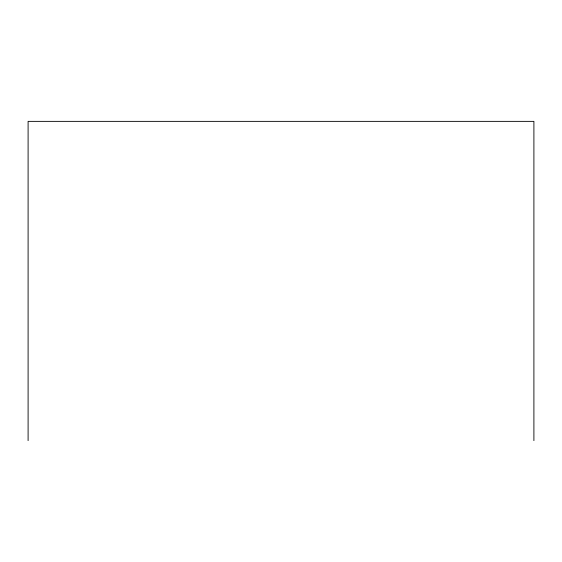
<?xml version="1.0" encoding="UTF-8"?>
<svg xmlns="http://www.w3.org/2000/svg" width="562" height="562" viewBox="0 0 562 562"><rect width="100%" height="100%" fill="white"/><g stroke="black" fill="none" stroke-linecap="round" stroke-linejoin="round"><path stroke-width="0.84" d="M533.9 440.629L533.9 121.371L28.1 121.371L28.1 440.629"/></g></svg>
